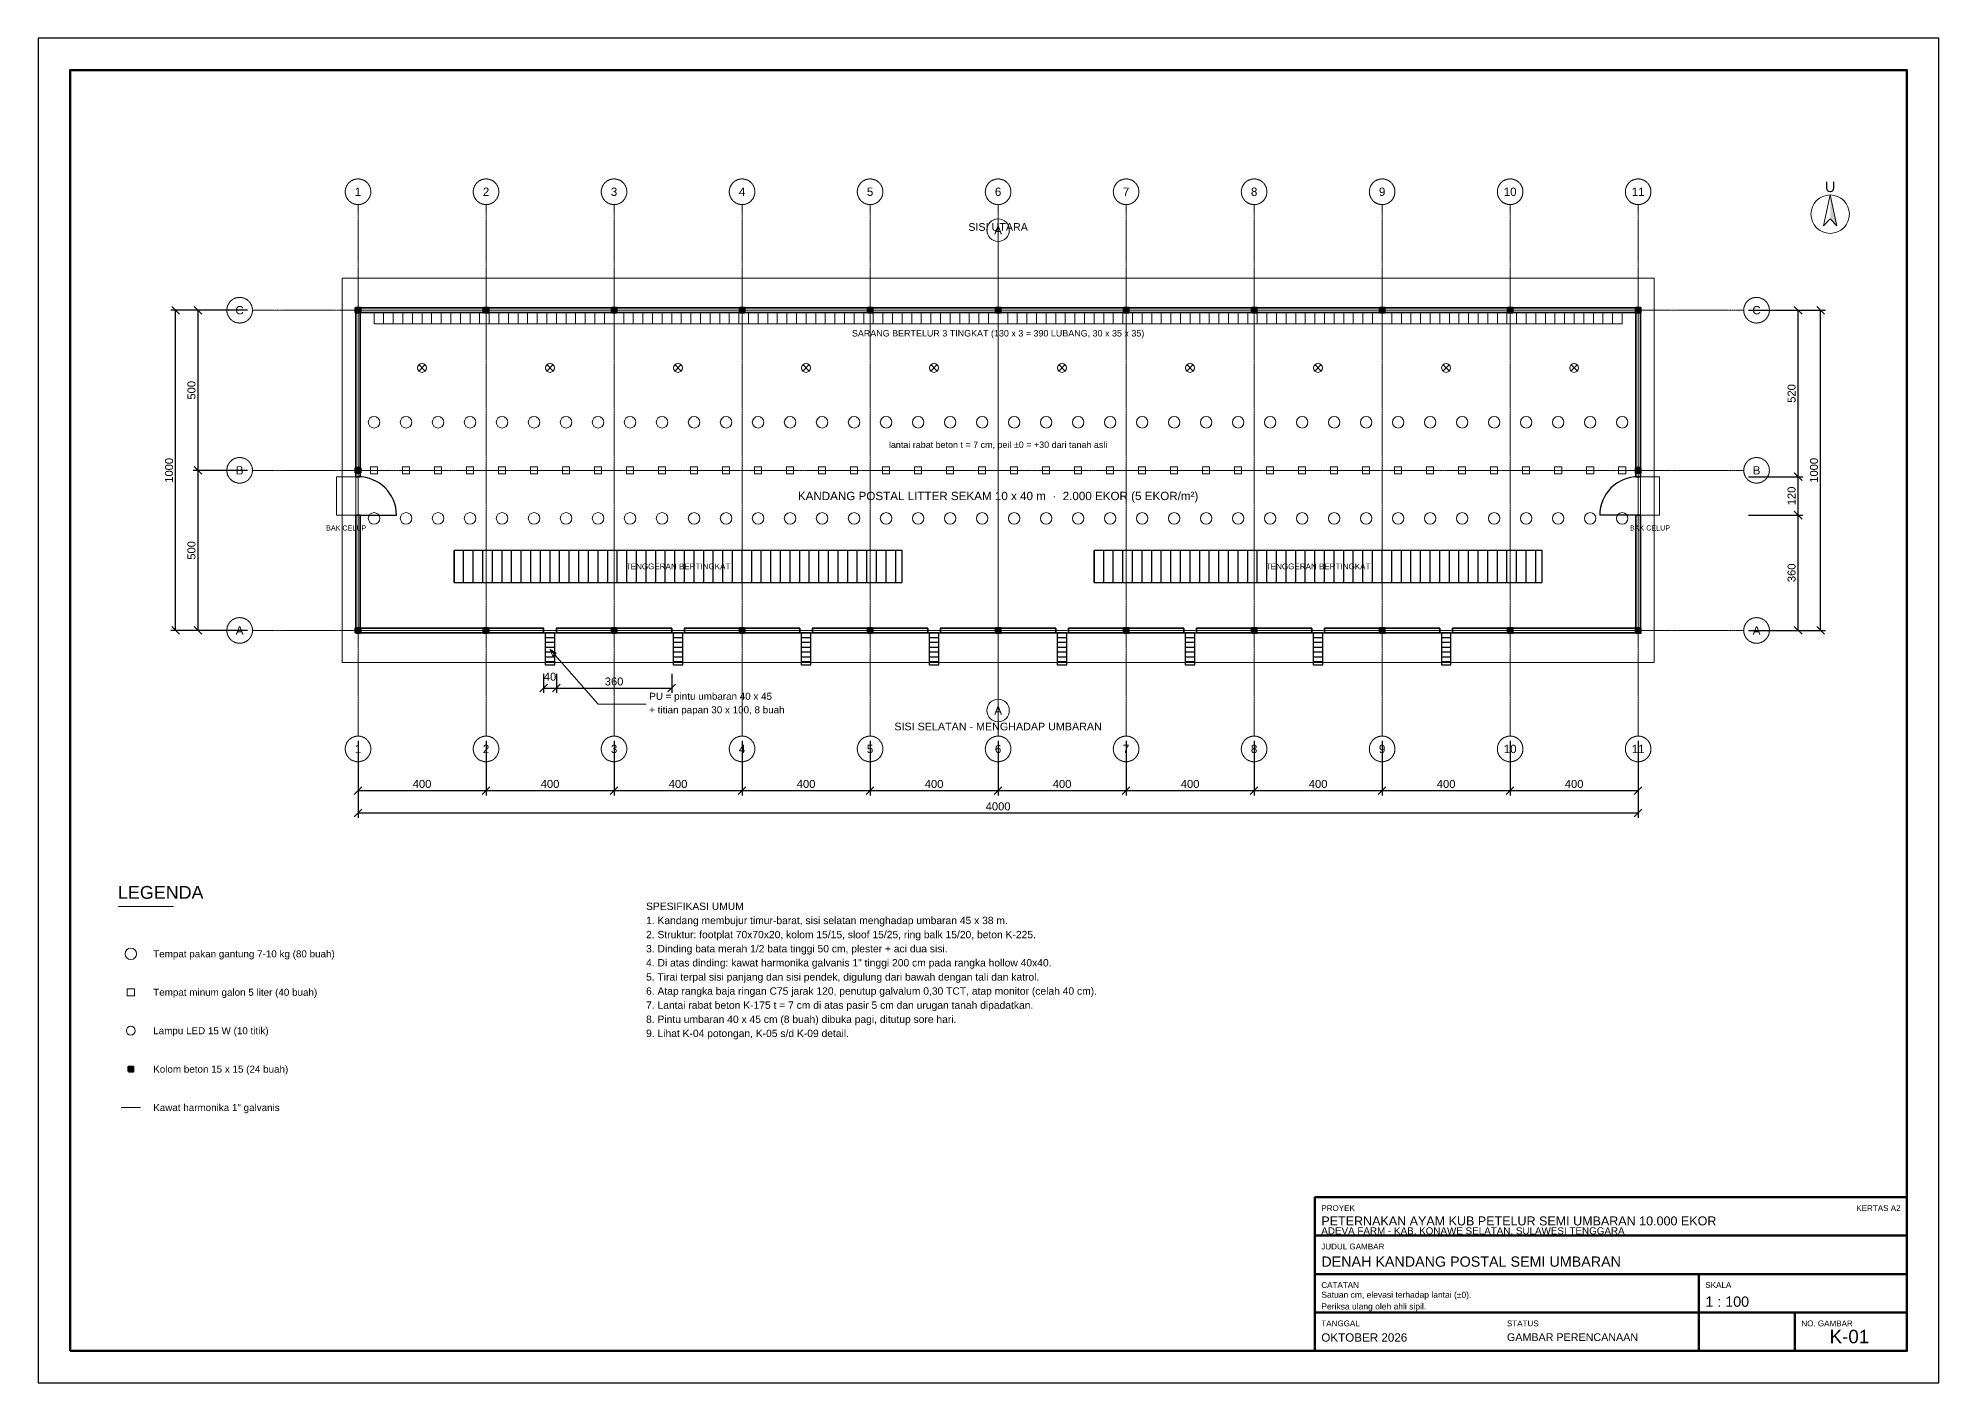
# Model space of a CAD drawing. Header units: centimetres. Extents: x 0 to 31918, y 0 to 4200.
# Drawn here: x 0 to 5940, y 0 to 4200 of the extents above; entities that cross this region are included whole.
import ezdxf
from ezdxf.enums import TextEntityAlignment as Align

# ---------------------------------------------------------------- set-up
doc = ezdxf.new("R2010")
doc.units = ezdxf.units.CM
doc.linetypes.add('DASHDOT', pattern=[3.556, 2.54, -0.508, 0, -0.508])
doc.linetypes.add('DASHED', pattern=[1.524, 1.27, -0.254])
for name, color, linetype, lineweight in [('A-AIR', 5, 'CONTINUOUS', 18), ('A-DIM', 140, 'CONTINUOUS', 13), ('A-DINDING', 32, 'CONTINUOUS', 35), ('A-FRAME', 7, 'CONTINUOUS', 50), ('A-GRID', 1, 'DASHDOT', 13), ('A-HATCH', 8, 'CONTINUOUS', 9), ('A-KAWAT', 94, 'CONTINUOUS', 13), ('A-KAYU', 32, 'CONTINUOUS', 25), ('A-PERABOT', 8, 'CONTINUOUS', 18), ('A-STRUKTUR', 7, 'CONTINUOUS', 50), ('A-TEKS', 7, 'CONTINUOUS', 18), ('A-TERSEMBUNYI', 8, 'DASHED', 13)]:
    doc.layers.add(name, color=color, linetype=linetype, lineweight=lineweight)
doc.styles.add('ARIAL', font='arial.ttf')
doc.dimstyles.new('D100', dxfattribs={"dimtxt": 25, "dimasz": 20, "dimexe": 15, "dimexo": 15, "dimgap": 8, "dimtad": 1, "dimdec": 0, "dimtxsty": 'ARIAL', "dimtsz": 12, "dimcen": 2.5, "dimclrd": 140, "dimclre": 140, "dimclrt": 250, "dimazin": 3, "dimtfac": 1, "dimtmove": 0, "dimatfit": 3})

msp = doc.modelspace()

# ---------------------------------------------------------------- hatches: boundary and pattern name
at = {"layer": 'A-HATCH'}
h = msp.add_hatch(color=7, dxfattribs=at)
h.dxf.hatch_style = 1
h.paths.add_polyline_path([(5600, 3710), (5600, 3635), (5621, 3614)])
h = msp.add_hatch(color=8, dxfattribs=at)
h.dxf.hatch_style = 1
h.paths.add_polyline_path([(992.5, 3342.5), (1007.5, 3342.5), (1007.5, 3357.5), (992.5, 3357.5)])
h = msp.add_hatch(color=8, dxfattribs=at)
h.dxf.hatch_style = 1
h.paths.add_polyline_path([(1392.5, 3342.5), (1407.5, 3342.5), (1407.5, 3357.5), (1392.5, 3357.5)])
h = msp.add_hatch(color=8, dxfattribs=at)
h.dxf.hatch_style = 1
h.paths.add_polyline_path([(1792.5, 3342.5), (1807.5, 3342.5), (1807.5, 3357.5), (1792.5, 3357.5)])
h = msp.add_hatch(color=8, dxfattribs=at)
h.dxf.hatch_style = 1
h.paths.add_polyline_path([(2192.5, 3342.5), (2207.5, 3342.5), (2207.5, 3357.5), (2192.5, 3357.5)])
h = msp.add_hatch(color=8, dxfattribs=at)
h.dxf.hatch_style = 1
h.paths.add_polyline_path([(2592.5, 3342.5), (2607.5, 3342.5), (2607.5, 3357.5), (2592.5, 3357.5)])
h = msp.add_hatch(color=8, dxfattribs=at)
h.dxf.hatch_style = 1
h.paths.add_polyline_path([(2992.5, 3342.5), (3007.5, 3342.5), (3007.5, 3357.5), (2992.5, 3357.5)])
h = msp.add_hatch(color=8, dxfattribs=at)
h.dxf.hatch_style = 1
h.paths.add_polyline_path([(3392.5, 3342.5), (3407.5, 3342.5), (3407.5, 3357.5), (3392.5, 3357.5)])
h = msp.add_hatch(color=8, dxfattribs=at)
h.dxf.hatch_style = 1
h.paths.add_polyline_path([(3792.5, 3342.5), (3807.5, 3342.5), (3807.5, 3357.5), (3792.5, 3357.5)])
h = msp.add_hatch(color=8, dxfattribs=at)
h.dxf.hatch_style = 1
h.paths.add_polyline_path([(4192.5, 3342.5), (4207.5, 3342.5), (4207.5, 3357.5), (4192.5, 3357.5)])
h = msp.add_hatch(color=8, dxfattribs=at)
h.dxf.hatch_style = 1
h.paths.add_polyline_path([(4592.5, 3342.5), (4607.5, 3342.5), (4607.5, 3357.5), (4592.5, 3357.5)])
h = msp.add_hatch(color=8, dxfattribs=at)
h.dxf.hatch_style = 1
h.paths.add_polyline_path([(4992.5, 3342.5), (5007.5, 3342.5), (5007.5, 3357.5), (4992.5, 3357.5)])
h = msp.add_hatch(color=8, dxfattribs=at)
h.dxf.hatch_style = 1
h.paths.add_polyline_path([(992.5, 2842.5), (1007.5, 2842.5), (1007.5, 2857.5), (992.5, 2857.5)])
h = msp.add_hatch(color=8, dxfattribs=at)
h.dxf.hatch_style = 1
h.paths.add_polyline_path([(4992.5, 2842.5), (5007.5, 2842.5), (5007.5, 2857.5), (4992.5, 2857.5)])
h = msp.add_hatch(color=8, dxfattribs=at)
h.dxf.hatch_style = 1
h.paths.add_polyline_path([(992.5, 2342.5), (1007.5, 2342.5), (1007.5, 2357.5), (992.5, 2357.5)])
h = msp.add_hatch(color=8, dxfattribs=at)
h.dxf.hatch_style = 1
h.paths.add_polyline_path([(1392.5, 2342.5), (1407.5, 2342.5), (1407.5, 2357.5), (1392.5, 2357.5)])
h = msp.add_hatch(color=8, dxfattribs=at)
h.dxf.hatch_style = 1
h.paths.add_polyline_path([(1792.5, 2342.5), (1807.5, 2342.5), (1807.5, 2357.5), (1792.5, 2357.5)])
h = msp.add_hatch(color=8, dxfattribs=at)
h.dxf.hatch_style = 1
h.paths.add_polyline_path([(2192.5, 2342.5), (2207.5, 2342.5), (2207.5, 2357.5), (2192.5, 2357.5)])
h = msp.add_hatch(color=8, dxfattribs=at)
h.dxf.hatch_style = 1
h.paths.add_polyline_path([(2592.5, 2342.5), (2607.5, 2342.5), (2607.5, 2357.5), (2592.5, 2357.5)])
h = msp.add_hatch(color=8, dxfattribs=at)
h.dxf.hatch_style = 1
h.paths.add_polyline_path([(2992.5, 2342.5), (3007.5, 2342.5), (3007.5, 2357.5), (2992.5, 2357.5)])
h = msp.add_hatch(color=8, dxfattribs=at)
h.dxf.hatch_style = 1
h.paths.add_polyline_path([(3392.5, 2342.5), (3407.5, 2342.5), (3407.5, 2357.5), (3392.5, 2357.5)])
h = msp.add_hatch(color=8, dxfattribs=at)
h.dxf.hatch_style = 1
h.paths.add_polyline_path([(3792.5, 2342.5), (3807.5, 2342.5), (3807.5, 2357.5), (3792.5, 2357.5)])
h = msp.add_hatch(color=8, dxfattribs=at)
h.dxf.hatch_style = 1
h.paths.add_polyline_path([(4192.5, 2342.5), (4207.5, 2342.5), (4207.5, 2357.5), (4192.5, 2357.5)])
h = msp.add_hatch(color=8, dxfattribs=at)
h.dxf.hatch_style = 1
h.paths.add_polyline_path([(4592.5, 2342.5), (4607.5, 2342.5), (4607.5, 2357.5), (4592.5, 2357.5)])
h = msp.add_hatch(color=8, dxfattribs=at)
h.dxf.hatch_style = 1
h.paths.add_polyline_path([(4992.5, 2342.5), (5007.5, 2342.5), (5007.5, 2357.5), (4992.5, 2357.5)])
h = msp.add_hatch(color=8, dxfattribs=at)
h.dxf.hatch_style = 1
h.paths.add_polyline_path([(282.5, 972.5), (297.5, 972.5), (297.5, 987.5), (282.5, 987.5)])

# ---------------------------------------------------------------- linework, layer by layer
at = {"layer": 'A-AIR'}
for points in [[(1039, 2839), (1061, 2839), (1061, 2861), (1039, 2861)], [(1139, 2839), (1161, 2839), (1161, 2861), (1139, 2861)], [(1239, 2839), (1261, 2839), (1261, 2861), (1239, 2861)], [(1339, 2839), (1361, 2839), (1361, 2861), (1339, 2861)], [(1439, 2839), (1461, 2839), (1461, 2861), (1439, 2861)], [(1539, 2839), (1561, 2839), (1561, 2861), (1539, 2861)], [(1639, 2839), (1661, 2839), (1661, 2861), (1639, 2861)], [(1739, 2839), (1761, 2839), (1761, 2861), (1739, 2861)], [(1839, 2839), (1861, 2839), (1861, 2861), (1839, 2861)], [(1939, 2839), (1961, 2839), (1961, 2861), (1939, 2861)], [(2039, 2839), (2061, 2839), (2061, 2861), (2039, 2861)], [(2139, 2839), (2161, 2839), (2161, 2861), (2139, 2861)], [(2239, 2839), (2261, 2839), (2261, 2861), (2239, 2861)], [(2339, 2839), (2361, 2839), (2361, 2861), (2339, 2861)], [(2439, 2839), (2461, 2839), (2461, 2861), (2439, 2861)], [(2539, 2839), (2561, 2839), (2561, 2861), (2539, 2861)], [(2639, 2839), (2661, 2839), (2661, 2861), (2639, 2861)], [(2739, 2839), (2761, 2839), (2761, 2861), (2739, 2861)], [(2839, 2839), (2861, 2839), (2861, 2861), (2839, 2861)], [(2939, 2839), (2961, 2839), (2961, 2861), (2939, 2861)], [(3039, 2839), (3061, 2839), (3061, 2861), (3039, 2861)], [(3139, 2839), (3161, 2839), (3161, 2861), (3139, 2861)], [(3239, 2839), (3261, 2839), (3261, 2861), (3239, 2861)], [(3339, 2839), (3361, 2839), (3361, 2861), (3339, 2861)], [(3439, 2839), (3461, 2839), (3461, 2861), (3439, 2861)], [(3539, 2839), (3561, 2839), (3561, 2861), (3539, 2861)], [(3639, 2839), (3661, 2839), (3661, 2861), (3639, 2861)], [(3739, 2839), (3761, 2839), (3761, 2861), (3739, 2861)], [(3839, 2839), (3861, 2839), (3861, 2861), (3839, 2861)], [(3939, 2839), (3961, 2839), (3961, 2861), (3939, 2861)], [(4039, 2839), (4061, 2839), (4061, 2861), (4039, 2861)], [(4139, 2839), (4161, 2839), (4161, 2861), (4139, 2861)], [(4239, 2839), (4261, 2839), (4261, 2861), (4239, 2861)], [(4339, 2839), (4361, 2839), (4361, 2861), (4339, 2861)], [(4439, 2839), (4461, 2839), (4461, 2861), (4439, 2861)], [(4539, 2839), (4561, 2839), (4561, 2861), (4539, 2861)], [(4639, 2839), (4661, 2839), (4661, 2861), (4639, 2861)], [(4739, 2839), (4761, 2839), (4761, 2861), (4739, 2861)], [(4839, 2839), (4861, 2839), (4861, 2861), (4839, 2861)], [(4939, 2839), (4961, 2839), (4961, 2861), (4939, 2861)], [(279, 1209), (301, 1209), (301, 1231), (279, 1231)]]:
    msp.add_lwpolyline(points, close=True, dxfattribs=at)
at = {"layer": 'A-DIM'}
msp.add_lwpolyline([(1600, 2290), (1750, 2120), (1900, 2120)], dxfattribs=at)
msp.add_lwpolyline([(1600, 2290), (1609.03, 2269.94), (1618.78, 2278.54)], close=True, dxfattribs=at)
at = {"layer": 'A-DINDING'}
for points in [[(993, 2830), (1007, 2830), (1007, 3350), (993, 3350)], [(1000, 3343), (5000, 3343), (5000, 3357), (1000, 3357)], [(4993, 2830), (5007, 2830), (5007, 3350), (4993, 3350)], [(993, 2350), (1007, 2350), (1007, 2710), (993, 2710)], [(4993, 2350), (5007, 2350), (5007, 2710), (4993, 2710)], [(1000, 2343), (1580, 2343), (1580, 2357), (1000, 2357)], [(1620, 2343), (1980, 2343), (1980, 2357), (1620, 2357)], [(2020, 2343), (2380, 2343), (2380, 2357), (2020, 2357)], [(2420, 2343), (2780, 2343), (2780, 2357), (2420, 2357)], [(2820, 2343), (3180, 2343), (3180, 2357), (2820, 2357)], [(3220, 2343), (3580, 2343), (3580, 2357), (3220, 2357)], [(3620, 2343), (3980, 2343), (3980, 2357), (3620, 2357)], [(4020, 2343), (4380, 2343), (4380, 2357), (4020, 2357)], [(4420, 2343), (5000, 2343), (5000, 2357), (4420, 2357)]]:
    msp.add_lwpolyline(points, close=True, dxfattribs=at)
at = {"layer": 'A-FRAME'}
for p, q in [((3990, 460), (5840, 460)), ((3990, 340), (5840, 340)), ((5190, 100), (5190, 340)), ((3990, 220), (5840, 220)), ((5490, 100), (5490, 220))]:
    msp.add_line(p, q, dxfattribs=at)
at = {"layer": 'A-FRAME', "lineweight": 25}
msp.add_lwpolyline([(0, 0), (5940, 0), (5940, 4200), (0, 4200)], close=True, dxfattribs=at)
at = {"layer": 'A-FRAME'}
for points in [[(100, 100), (5840, 100), (5840, 4100), (100, 4100)], [(3990, 100), (5840, 100), (5840, 580), (3990, 580)]]:
    msp.add_lwpolyline(points, close=True, dxfattribs=at)
at = {"layer": 'A-GRID'}
for p, q in [((1000, 2020), (1000, 3680)), ((1400, 2020), (1400, 3680)), ((1800, 2020), (1800, 3680)), ((2200, 2020), (2200, 3680)), ((2600, 2020), (2600, 3680)), ((3000, 2020), (3000, 3680)), ((3400, 2020), (3400, 3680)), ((3800, 2020), (3800, 3680)), ((4200, 2020), (4200, 3680)), ((4600, 2020), (4600, 3680)), ((5000, 2020), (5000, 3680)), ((3000, 2100), (3000, 3600)), ((670, 3350), (5330, 3350)), ((670, 2850), (5330, 2850)), ((670, 2350), (5330, 2350))]:
    msp.add_line(p, q, dxfattribs=at)
for centre in [(1000, 3720), (1400, 3720), (1800, 3720), (2200, 3720), (2600, 3720), (3000, 3720), (3400, 3720), (3800, 3720), (4200, 3720), (4600, 3720), (5000, 3720), (630, 3350), (5370, 3350), (630, 2850), (5370, 2850), (630, 2350), (5370, 2350), (1000, 1980), (1400, 1980), (1800, 1980), (2200, 1980), (2600, 1980), (3000, 1980), (3400, 1980), (3800, 1980), (4200, 1980), (4600, 1980), (5000, 1980)]:
    msp.add_circle(centre, 40, dxfattribs=at)
at = {"layer": 'A-KAWAT'}
msp.add_line((260, 860), (320, 860), dxfattribs=at)
msp.add_lwpolyline([(1000, 2350), (5000, 2350), (5000, 3350), (1000, 3350)], close=True, dxfattribs=at)
at = {"layer": 'A-KAYU'}
for p, q in [((1000, 2710), (1120, 2710)), ((5000, 2710), (4880, 2710)), ((1300, 2500), (1300, 2600)), ((1330, 2500), (1330, 2600)), ((1360, 2500), (1360, 2600)), ((1390, 2500), (1390, 2600)), ((1420, 2500), (1420, 2600)), ((1450, 2500), (1450, 2600)), ((1480, 2500), (1480, 2600)), ((1510, 2500), (1510, 2600)), ((1540, 2500), (1540, 2600)), ((1570, 2500), (1570, 2600)), ((1600, 2500), (1600, 2600)), ((1630, 2500), (1630, 2600)), ((1660, 2500), (1660, 2600)), ((1690, 2500), (1690, 2600)), ((1720, 2500), (1720, 2600)), ((1750, 2500), (1750, 2600)), ((1780, 2500), (1780, 2600)), ((1810, 2500), (1810, 2600)), ((1840, 2500), (1840, 2600)), ((1870, 2500), (1870, 2600)), ((1900, 2500), (1900, 2600)), ((1930, 2500), (1930, 2600)), ((1960, 2500), (1960, 2600)), ((1990, 2500), (1990, 2600)), ((2020, 2500), (2020, 2600)), ((2050, 2500), (2050, 2600)), ((2080, 2500), (2080, 2600)), ((2110, 2500), (2110, 2600)), ((2140, 2500), (2140, 2600)), ((2170, 2500), (2170, 2600)), ((2200, 2500), (2200, 2600)), ((2230, 2500), (2230, 2600)), ((2260, 2500), (2260, 2600)), ((2290, 2500), (2290, 2600)), ((2320, 2500), (2320, 2600)), ((2350, 2500), (2350, 2600)), ((2380, 2500), (2380, 2600)), ((2410, 2500), (2410, 2600)), ((2440, 2500), (2440, 2600)), ((2470, 2500), (2470, 2600)), ((2500, 2500), (2500, 2600)), ((2530, 2500), (2530, 2600)), ((2560, 2500), (2560, 2600)), ((2590, 2500), (2590, 2600)), ((2620, 2500), (2620, 2600)), ((2650, 2500), (2650, 2600)), ((2680, 2500), (2680, 2600)), ((3300, 2500), (3300, 2600)), ((3330, 2500), (3330, 2600)), ((3360, 2500), (3360, 2600)), ((3390, 2500), (3390, 2600)), ((3420, 2500), (3420, 2600)), ((3450, 2500), (3450, 2600)), ((3480, 2500), (3480, 2600)), ((3510, 2500), (3510, 2600)), ((3540, 2500), (3540, 2600)), ((3570, 2500), (3570, 2600)), ((3600, 2500), (3600, 2600)), ((3630, 2500), (3630, 2600)), ((3660, 2500), (3660, 2600)), ((3690, 2500), (3690, 2600)), ((3720, 2500), (3720, 2600)), ((3750, 2500), (3750, 2600)), ((3780, 2500), (3780, 2600)), ((3810, 2500), (3810, 2600)), ((3840, 2500), (3840, 2600)), ((3870, 2500), (3870, 2600)), ((3900, 2500), (3900, 2600)), ((3930, 2500), (3930, 2600)), ((3960, 2500), (3960, 2600)), ((3990, 2500), (3990, 2600)), ((4020, 2500), (4020, 2600)), ((4050, 2500), (4050, 2600)), ((4080, 2500), (4080, 2600)), ((4110, 2500), (4110, 2600)), ((4140, 2500), (4140, 2600)), ((4170, 2500), (4170, 2600)), ((4200, 2500), (4200, 2600)), ((4230, 2500), (4230, 2600)), ((4260, 2500), (4260, 2600)), ((4290, 2500), (4290, 2600)), ((4320, 2500), (4320, 2600)), ((4350, 2500), (4350, 2600)), ((4380, 2500), (4380, 2600)), ((4410, 2500), (4410, 2600)), ((4440, 2500), (4440, 2600)), ((4470, 2500), (4470, 2600)), ((4500, 2500), (4500, 2600)), ((4530, 2500), (4530, 2600)), ((4560, 2500), (4560, 2600)), ((4590, 2500), (4590, 2600)), ((4620, 2500), (4620, 2600)), ((4650, 2500), (4650, 2600)), ((4680, 2500), (4680, 2600)), ((1580, 2343), (1620, 2343)), ((1585, 2328), (1615, 2328)), ((1980, 2343), (2020, 2343)), ((1985, 2328), (2015, 2328)), ((2380, 2343), (2420, 2343)), ((2385, 2328), (2415, 2328)), ((2780, 2343), (2820, 2343)), ((2785, 2328), (2815, 2328)), ((3180, 2343), (3220, 2343)), ((3185, 2328), (3215, 2328)), ((3580, 2343), (3620, 2343)), ((3585, 2328), (3615, 2328)), ((3980, 2343), (4020, 2343)), ((3985, 2328), (4015, 2328)), ((4380, 2343), (4420, 2343)), ((4385, 2328), (4415, 2328)), ((1585, 2313), (1615, 2313)), ((1585, 2298), (1615, 2298)), ((1585, 2283), (1615, 2283)), ((1585, 2268), (1615, 2268)), ((1985, 2313), (2015, 2313)), ((1985, 2298), (2015, 2298)), ((1985, 2283), (2015, 2283)), ((1985, 2268), (2015, 2268)), ((2385, 2313), (2415, 2313)), ((2385, 2298), (2415, 2298)), ((2385, 2283), (2415, 2283)), ((2385, 2268), (2415, 2268)), ((2785, 2313), (2815, 2313)), ((2785, 2298), (2815, 2298)), ((2785, 2283), (2815, 2283)), ((2785, 2268), (2815, 2268)), ((3185, 2313), (3215, 2313)), ((3185, 2298), (3215, 2298)), ((3185, 2283), (3215, 2283)), ((3185, 2268), (3215, 2268)), ((3585, 2313), (3615, 2313)), ((3585, 2298), (3615, 2298)), ((3585, 2283), (3615, 2283)), ((3585, 2268), (3615, 2268)), ((3985, 2313), (4015, 2313)), ((3985, 2298), (4015, 2298)), ((3985, 2283), (4015, 2283)), ((3985, 2268), (4015, 2268)), ((4385, 2313), (4415, 2313)), ((4385, 2298), (4415, 2298)), ((4385, 2283), (4415, 2283)), ((4385, 2268), (4415, 2268)), ((1585, 2253), (1615, 2253)), ((1985, 2253), (2015, 2253)), ((2385, 2253), (2415, 2253)), ((2785, 2253), (2815, 2253)), ((3185, 2253), (3215, 2253)), ((3585, 2253), (3615, 2253)), ((3985, 2253), (4015, 2253)), ((4385, 2253), (4415, 2253))]:
    msp.add_line(p, q, dxfattribs=at)
for points in [[(1300, 2500), (2700, 2500), (2700, 2600), (1300, 2600)], [(3300, 2500), (4700, 2500), (4700, 2600), (3300, 2600)], [(1585, 2243), (1615, 2243), (1615, 2343), (1585, 2343)], [(1985, 2243), (2015, 2243), (2015, 2343), (1985, 2343)], [(2385, 2243), (2415, 2243), (2415, 2343), (2385, 2343)], [(2785, 2243), (2815, 2243), (2815, 2343), (2785, 2343)], [(3185, 2243), (3215, 2243), (3215, 2343), (3185, 2343)], [(3585, 2243), (3615, 2243), (3615, 2343), (3585, 2343)], [(3985, 2243), (4015, 2243), (4015, 2343), (3985, 2343)], [(4385, 2243), (4415, 2243), (4415, 2343), (4385, 2343)]]:
    msp.add_lwpolyline(points, close=True, dxfattribs=at)
for centre, start, end in [((1000, 2710), 0, 90), ((5000, 2710), 90, 180)]:
    msp.add_arc(centre, 120, start, end, dxfattribs=at)
at = {"layer": 'A-PERABOT'}
for p, q in [((1050, 3308), (1050, 3343)), ((1080, 3308), (1080, 3343)), ((1110, 3308), (1110, 3343)), ((1140, 3308), (1140, 3343)), ((1170, 3308), (1170, 3343)), ((1200, 3308), (1200, 3343)), ((1230, 3308), (1230, 3343)), ((1260, 3308), (1260, 3343)), ((1290, 3308), (1290, 3343)), ((1320, 3308), (1320, 3343)), ((1350, 3308), (1350, 3343)), ((1380, 3308), (1380, 3343)), ((1410, 3308), (1410, 3343)), ((1440, 3308), (1440, 3343)), ((1470, 3308), (1470, 3343)), ((1500, 3308), (1500, 3343)), ((1530, 3308), (1530, 3343)), ((1560, 3308), (1560, 3343)), ((1590, 3308), (1590, 3343)), ((1620, 3308), (1620, 3343)), ((1650, 3308), (1650, 3343)), ((1680, 3308), (1680, 3343)), ((1710, 3308), (1710, 3343)), ((1740, 3308), (1740, 3343)), ((1770, 3308), (1770, 3343)), ((1800, 3308), (1800, 3343)), ((1830, 3308), (1830, 3343)), ((1860, 3308), (1860, 3343)), ((1890, 3308), (1890, 3343)), ((1920, 3308), (1920, 3343)), ((1950, 3308), (1950, 3343)), ((1980, 3308), (1980, 3343)), ((2010, 3308), (2010, 3343)), ((2040, 3308), (2040, 3343)), ((2070, 3308), (2070, 3343)), ((2100, 3308), (2100, 3343)), ((2130, 3308), (2130, 3343)), ((2160, 3308), (2160, 3343)), ((2190, 3308), (2190, 3343)), ((2220, 3308), (2220, 3343)), ((2250, 3308), (2250, 3343)), ((2280, 3308), (2280, 3343)), ((2310, 3308), (2310, 3343)), ((2340, 3308), (2340, 3343)), ((2370, 3308), (2370, 3343)), ((2400, 3308), (2400, 3343)), ((2430, 3308), (2430, 3343)), ((2460, 3308), (2460, 3343)), ((2490, 3308), (2490, 3343)), ((2520, 3308), (2520, 3343)), ((2550, 3308), (2550, 3343)), ((2580, 3308), (2580, 3343)), ((2610, 3308), (2610, 3343)), ((2640, 3308), (2640, 3343)), ((2670, 3308), (2670, 3343)), ((2700, 3308), (2700, 3343)), ((2730, 3308), (2730, 3343)), ((2760, 3308), (2760, 3343)), ((2790, 3308), (2790, 3343)), ((2820, 3308), (2820, 3343)), ((2850, 3308), (2850, 3343)), ((2880, 3308), (2880, 3343)), ((2910, 3308), (2910, 3343)), ((2940, 3308), (2940, 3343)), ((2970, 3308), (2970, 3343)), ((3000, 3308), (3000, 3343)), ((3030, 3308), (3030, 3343)), ((3060, 3308), (3060, 3343)), ((3090, 3308), (3090, 3343)), ((3120, 3308), (3120, 3343)), ((3150, 3308), (3150, 3343)), ((3180, 3308), (3180, 3343)), ((3210, 3308), (3210, 3343)), ((3240, 3308), (3240, 3343)), ((3270, 3308), (3270, 3343)), ((3300, 3308), (3300, 3343)), ((3330, 3308), (3330, 3343)), ((3360, 3308), (3360, 3343)), ((3390, 3308), (3390, 3343)), ((3420, 3308), (3420, 3343)), ((3450, 3308), (3450, 3343)), ((3480, 3308), (3480, 3343)), ((3510, 3308), (3510, 3343)), ((3540, 3308), (3540, 3343)), ((3570, 3308), (3570, 3343)), ((3600, 3308), (3600, 3343)), ((3630, 3308), (3630, 3343)), ((3660, 3308), (3660, 3343)), ((3690, 3308), (3690, 3343)), ((3720, 3308), (3720, 3343)), ((3750, 3308), (3750, 3343)), ((3780, 3308), (3780, 3343)), ((3810, 3308), (3810, 3343)), ((3840, 3308), (3840, 3343)), ((3870, 3308), (3870, 3343)), ((3900, 3308), (3900, 3343)), ((3930, 3308), (3930, 3343)), ((3960, 3308), (3960, 3343)), ((3990, 3308), (3990, 3343)), ((4020, 3308), (4020, 3343)), ((4050, 3308), (4050, 3343)), ((4080, 3308), (4080, 3343)), ((4110, 3308), (4110, 3343)), ((4140, 3308), (4140, 3343)), ((4170, 3308), (4170, 3343)), ((4200, 3308), (4200, 3343)), ((4230, 3308), (4230, 3343)), ((4260, 3308), (4260, 3343)), ((4290, 3308), (4290, 3343)), ((4320, 3308), (4320, 3343)), ((4350, 3308), (4350, 3343)), ((4380, 3308), (4380, 3343)), ((4410, 3308), (4410, 3343)), ((4440, 3308), (4440, 3343)), ((4470, 3308), (4470, 3343)), ((4500, 3308), (4500, 3343)), ((4530, 3308), (4530, 3343)), ((4560, 3308), (4560, 3343)), ((4590, 3308), (4590, 3343)), ((4620, 3308), (4620, 3343)), ((4650, 3308), (4650, 3343)), ((4680, 3308), (4680, 3343)), ((4710, 3308), (4710, 3343)), ((4740, 3308), (4740, 3343)), ((4770, 3308), (4770, 3343)), ((4800, 3308), (4800, 3343)), ((4830, 3308), (4830, 3343)), ((4860, 3308), (4860, 3343)), ((4890, 3308), (4890, 3343)), ((4920, 3308), (4920, 3343)), ((4950, 3308), (4950, 3343)), ((1190, 3160), (1210, 3180)), ((1190, 3180), (1210, 3160)), ((1590, 3160), (1610, 3180)), ((1590, 3180), (1610, 3160)), ((1990, 3160), (2010, 3180)), ((1990, 3180), (2010, 3160)), ((2390, 3160), (2410, 3180)), ((2390, 3180), (2410, 3160)), ((2790, 3160), (2810, 3180)), ((2790, 3180), (2810, 3160)), ((3190, 3160), (3210, 3180)), ((3190, 3180), (3210, 3160)), ((3590, 3160), (3610, 3180)), ((3590, 3180), (3610, 3160)), ((3990, 3160), (4010, 3180)), ((3990, 3180), (4010, 3160)), ((4390, 3160), (4410, 3180)), ((4390, 3180), (4410, 3160)), ((4790, 3160), (4810, 3180)), ((4790, 3180), (4810, 3160))]:
    msp.add_line(p, q, dxfattribs=at)
for points in [[(1050, 3308), (4950, 3308), (4950, 3343), (1050, 3343)], [(933, 2710), (993, 2710), (993, 2830), (933, 2830)], [(5007, 2710), (5067, 2710), (5067, 2830), (5007, 2830)]]:
    msp.add_lwpolyline(points, close=True, dxfattribs=at)
for centre, radius in [((1200, 3170), 14), ((1600, 3170), 14), ((2000, 3170), 14), ((2400, 3170), 14), ((2800, 3170), 14), ((3200, 3170), 14), ((3600, 3170), 14), ((4000, 3170), 14), ((4400, 3170), 14), ((4800, 3170), 14), ((1050, 3000), 18), ((1150, 3000), 18), ((1250, 3000), 18), ((1350, 3000), 18), ((1450, 3000), 18), ((1550, 3000), 18), ((1650, 3000), 18), ((1750, 3000), 18), ((1850, 3000), 18), ((1950, 3000), 18), ((2050, 3000), 18), ((2150, 3000), 18), ((2250, 3000), 18), ((2350, 3000), 18), ((2450, 3000), 18), ((2550, 3000), 18), ((2650, 3000), 18), ((2750, 3000), 18), ((2850, 3000), 18), ((2950, 3000), 18), ((3050, 3000), 18), ((3150, 3000), 18), ((3250, 3000), 18), ((3350, 3000), 18), ((3450, 3000), 18), ((3550, 3000), 18), ((3650, 3000), 18), ((3750, 3000), 18), ((3850, 3000), 18), ((3950, 3000), 18), ((4050, 3000), 18), ((4150, 3000), 18), ((4250, 3000), 18), ((4350, 3000), 18), ((4450, 3000), 18), ((4550, 3000), 18), ((4650, 3000), 18), ((4750, 3000), 18), ((4850, 3000), 18), ((4950, 3000), 18), ((1050, 2700), 18), ((1150, 2700), 18), ((1250, 2700), 18), ((1350, 2700), 18), ((1450, 2700), 18), ((1550, 2700), 18), ((1650, 2700), 18), ((1750, 2700), 18), ((1850, 2700), 18), ((1950, 2700), 18), ((2050, 2700), 18), ((2150, 2700), 18), ((2250, 2700), 18), ((2350, 2700), 18), ((2450, 2700), 18), ((2550, 2700), 18), ((2650, 2700), 18), ((2750, 2700), 18), ((2850, 2700), 18), ((2950, 2700), 18), ((3050, 2700), 18), ((3150, 2700), 18), ((3250, 2700), 18), ((3350, 2700), 18), ((3450, 2700), 18), ((3550, 2700), 18), ((3650, 2700), 18), ((3750, 2700), 18), ((3850, 2700), 18), ((3950, 2700), 18), ((4050, 2700), 18), ((4150, 2700), 18), ((4250, 2700), 18), ((4350, 2700), 18), ((4450, 2700), 18), ((4550, 2700), 18), ((4650, 2700), 18), ((4750, 2700), 18), ((4850, 2700), 18), ((4950, 2700), 18), ((290, 1340), 18), ((290, 1100), 14)]:
    msp.add_circle(centre, radius, dxfattribs=at)
at = {"layer": 'A-STRUKTUR'}
for points in [[(992.5, 3342.5), (1007.5, 3342.5), (1007.5, 3357.5), (992.5, 3357.5)], [(1392.5, 3342.5), (1407.5, 3342.5), (1407.5, 3357.5), (1392.5, 3357.5)], [(1792.5, 3342.5), (1807.5, 3342.5), (1807.5, 3357.5), (1792.5, 3357.5)], [(2192.5, 3342.5), (2207.5, 3342.5), (2207.5, 3357.5), (2192.5, 3357.5)], [(2592.5, 3342.5), (2607.5, 3342.5), (2607.5, 3357.5), (2592.5, 3357.5)], [(2992.5, 3342.5), (3007.5, 3342.5), (3007.5, 3357.5), (2992.5, 3357.5)], [(3392.5, 3342.5), (3407.5, 3342.5), (3407.5, 3357.5), (3392.5, 3357.5)], [(3792.5, 3342.5), (3807.5, 3342.5), (3807.5, 3357.5), (3792.5, 3357.5)], [(4192.5, 3342.5), (4207.5, 3342.5), (4207.5, 3357.5), (4192.5, 3357.5)], [(4592.5, 3342.5), (4607.5, 3342.5), (4607.5, 3357.5), (4592.5, 3357.5)], [(4992.5, 3342.5), (5007.5, 3342.5), (5007.5, 3357.5), (4992.5, 3357.5)], [(992.5, 2842.5), (1007.5, 2842.5), (1007.5, 2857.5), (992.5, 2857.5)], [(4992.5, 2842.5), (5007.5, 2842.5), (5007.5, 2857.5), (4992.5, 2857.5)], [(992.5, 2342.5), (1007.5, 2342.5), (1007.5, 2357.5), (992.5, 2357.5)], [(1392.5, 2342.5), (1407.5, 2342.5), (1407.5, 2357.5), (1392.5, 2357.5)], [(1792.5, 2342.5), (1807.5, 2342.5), (1807.5, 2357.5), (1792.5, 2357.5)], [(2192.5, 2342.5), (2207.5, 2342.5), (2207.5, 2357.5), (2192.5, 2357.5)], [(2592.5, 2342.5), (2607.5, 2342.5), (2607.5, 2357.5), (2592.5, 2357.5)], [(2992.5, 2342.5), (3007.5, 2342.5), (3007.5, 2357.5), (2992.5, 2357.5)], [(3392.5, 2342.5), (3407.5, 2342.5), (3407.5, 2357.5), (3392.5, 2357.5)], [(3792.5, 2342.5), (3807.5, 2342.5), (3807.5, 2357.5), (3792.5, 2357.5)], [(4192.5, 2342.5), (4207.5, 2342.5), (4207.5, 2357.5), (4192.5, 2357.5)], [(4592.5, 2342.5), (4607.5, 2342.5), (4607.5, 2357.5), (4592.5, 2357.5)], [(4992.5, 2342.5), (5007.5, 2342.5), (5007.5, 2357.5), (4992.5, 2357.5)], [(282.5, 972.5), (297.5, 972.5), (297.5, 987.5), (282.5, 987.5)]]:
    msp.add_lwpolyline(points, close=True, dxfattribs=at)
at = {"layer": 'A-TEKS'}
msp.add_line((250, 1488), (423.6, 1488), dxfattribs=at)
msp.add_lwpolyline([(5600, 3710), (5579, 3614), (5600, 3635), (5621, 3614)], close=True, dxfattribs=at)
for centre, radius in [((5600, 3650), 60), ((3000, 3600), 35), ((3000, 2100), 35)]:
    msp.add_circle(centre, radius, dxfattribs=at)
at = {"layer": 'A-TERSEMBUNYI'}
msp.add_lwpolyline([(950, 2250), (5050, 2250), (5050, 3450), (950, 3450)], close=True, dxfattribs=at)

# ---------------------------------------------------------------- texts
at = {"layer": 'A-TEKS', "style": 'ARIAL'}
for s, height, p in [('U', 32, (5600, 3735)), ('1', 26, (1000, 3720)), ('2', 26, (1400, 3720)), ('3', 26, (1800, 3720)), ('4', 26, (2200, 3720)), ('5', 26, (2600, 3720)), ('6', 26, (3000, 3720)), ('7', 26, (3400, 3720)), ('8', 26, (3800, 3720)), ('9', 26, (4200, 3720)), ('10', 26, (4600, 3720)), ('11', 26, (5000, 3720)), ('SISI UTARA', 24, (3000, 3610)), ('A', 26, (3000, 3600)), ('C', 26, (630, 3350)), ('C', 26, (5370, 3350)), ('SARANG BERTELUR 3 TINGKAT (130 x 3 = 390 LUBANG, 30 x 35 x 35)', 20, (3000, 3278)), ('lantai rabat beton t = 7 cm, peil ±0 = +30 dari tanah asli', 20, (3000, 2930)), ('B', 26, (630, 2850)), ('B', 26, (5370, 2850)), ('KANDANG POSTAL LITTER SEKAM 10 x 40 m  ·  2.000 EKOR (5 EKOR/m²)', 26, (3000, 2770)), ('BAK CELUP', 16, (963, 2670)), ('BAK CELUP', 16, (5037, 2670)), ('TENGGERAN BERTINGKAT', 18, (2000, 2550)), ('TENGGERAN BERTINGKAT', 18, (4000, 2550)), ('A', 26, (630, 2350)), ('A', 26, (5370, 2350)), ('A', 26, (3000, 2100)), ('SISI SELATAN - MENGHADAP UMBARAN', 24, (3000, 2050)), ('1', 26, (1000, 1980)), ('2', 26, (1400, 1980)), ('3', 26, (1800, 1980)), ('4', 26, (2200, 1980)), ('5', 26, (2600, 1980)), ('6', 26, (3000, 1980)), ('7', 26, (3400, 1980)), ('8', 26, (3800, 1980)), ('9', 26, (4200, 1980)), ('10', 26, (4600, 1980)), ('11', 26, (5000, 1980)), ('K-01', 42, (5660, 145))]:
    msp.add_text(s, height=height, dxfattribs=at).set_placement(p, align=Align.MIDDLE_CENTER)
msp.add_text('LEGENDA', height=40, dxfattribs=at).set_placement((250, 1500), align=Align.BOTTOM_LEFT)
for s, p in [('Tempat pakan gantung 7-10 kg (80 buah)', (360, 1340)), ('Tempat minum galon 5 liter (40 buah)', (360, 1220)), ('Lampu LED 15 W (10 titik)', (360, 1100)), ('Kolom beton 15 x 15 (24 buah)', (360, 980)), ('Kawat harmonika 1" galvanis', (360, 860))]:
    msp.add_text(s, height=22, dxfattribs=at).set_placement(p, align=Align.MIDDLE_LEFT)
for s, height, p in [('PROYEK', 18, (4010, 555)), ('ADEVA FARM - KAB. KONAWE SELATAN, SULAWESI TENGGARA', 22, (4010, 486)), ('PETERNAKAN AYAM KUB PETELUR SEMI UMBARAN 10.000 EKOR', 28, (4010, 520)), ('JUDUL GAMBAR', 18, (4010, 435)), ('DENAH KANDANG POSTAL SEMI UMBARAN', 32, (4010, 395)), ('CATATAN', 18, (4010, 315)), ('SKALA', 18, (5210, 315)), ('1 : 100', 32, (5210, 270)), ('TANGGAL', 18, (4010, 195)), ('STATUS', 18, (4590, 195)), ('NO. GAMBAR', 18, (5510, 195)), ('OKTOBER 2026', 26, (4010, 155)), ('GAMBAR PERENCANAAN', 24, (4590, 155))]:
    msp.add_text(s, height=height, dxfattribs=at).set_placement(p, align=Align.TOP_LEFT)
msp.add_text('KERTAS A2', height=18, dxfattribs=at).set_placement((5820, 555), align=Align.TOP_RIGHT)
at = {"layer": 'A-TEKS', "line_spacing_factor": 1.15, "style": 'ARIAL'}
for s, insert, char_height, attachment_point in [('PU = pintu umbaran 40 x 45\\P+ titian papan 30 x 100, 8 buah', (1910, 2120), 22, 4), ('Satuan cm, elevasi terhadap lantai (±0).\\PPeriksa ulang oleh ahli sipil.', (4010, 285), 19, 1)]:
    msp.add_mtext(s, dxfattribs=dict(at, insert=insert, char_height=char_height, attachment_point=attachment_point))
at = {"layer": 'A-TEKS', "insert": (1900, 1500), "char_height": 23, "width": 2000, "attachment_point": 1, "line_spacing_factor": 1.15, "style": 'ARIAL'}
msp.add_mtext('SPESIFIKASI UMUM\\P1. Kandang membujur timur-barat, sisi selatan menghadap umbaran 45 x 38 m.\\P2. Struktur: footplat 70x70x20, kolom 15/15, sloof 15/25, ring balk 15/20, beton K-225.\\P3. Dinding bata merah 1/2 bata tinggi 50 cm, plester + aci dua sisi.\\P4. Di atas dinding: kawat harmonika galvanis 1" tinggi 200 cm pada rangka hollow 40x40.\\P5. Tirai terpal sisi panjang dan sisi pendek, digulung dari bawah dengan tali dan katrol.\\P6. Atap rangka baja ringan C75 jarak 120, penutup galvalum 0,30 TCT, atap monitor (celah 40 cm).\\P7. Lantai rabat beton K-175 t = 7 cm di atas pasir 5 cm dan urugan tanah dipadatkan.\\P8. Pintu umbaran 40 x 45 cm (8 buah) dibuka pagi, ditutup sore hari.\\P9. Lihat K-04 potongan, K-05 s/d K-09 detail.', dxfattribs=at)

# ---------------------------------------------------------------- dimensions: what is measured, and where the dimension line sits
at = {"layer": 'A-DIM'}
for base, p1, p2 in [((430, 2350), (670, 2350), (670, 3350)), ((500, 2850), (670, 2850), (670, 3350)), ((5500, 2830), (5330, 2830), (5330, 3350)), ((5570, 2350), (5330, 2350), (5330, 3350)), ((500, 2350), (670, 2350), (670, 2850)), ((5500, 2710), (5330, 2710), (5330, 2830)), ((5500, 2350), (5330, 2350), (5330, 2710))]:
    msp.add_linear_dim(base=base, p1=p1, p2=p2, angle=90, dimstyle='D100', dxfattribs=at).render()
for base, p1, p2 in [((1580, 2170), (1580, 2230), (1620, 2230)), ((1620, 2170), (1620, 2230), (1980, 2230)), ((1000, 1850), (1000, 2020), (1400, 2020)), ((1000, 1780), (1000, 2020), (5000, 2020)), ((1400, 1850), (1400, 2020), (1800, 2020)), ((1800, 1850), (1800, 2020), (2200, 2020)), ((2200, 1850), (2200, 2020), (2600, 2020)), ((2600, 1850), (2600, 2020), (3000, 2020)), ((3000, 1850), (3000, 2020), (3400, 2020)), ((3400, 1850), (3400, 2020), (3800, 2020)), ((3800, 1850), (3800, 2020), (4200, 2020)), ((4200, 1850), (4200, 2020), (4600, 2020)), ((4600, 1850), (4600, 2020), (5000, 2020))]:
    msp.add_linear_dim(base=base, p1=p1, p2=p2, dimstyle='D100', dxfattribs=at).render()

doc.saveas('drawing.dxf')
